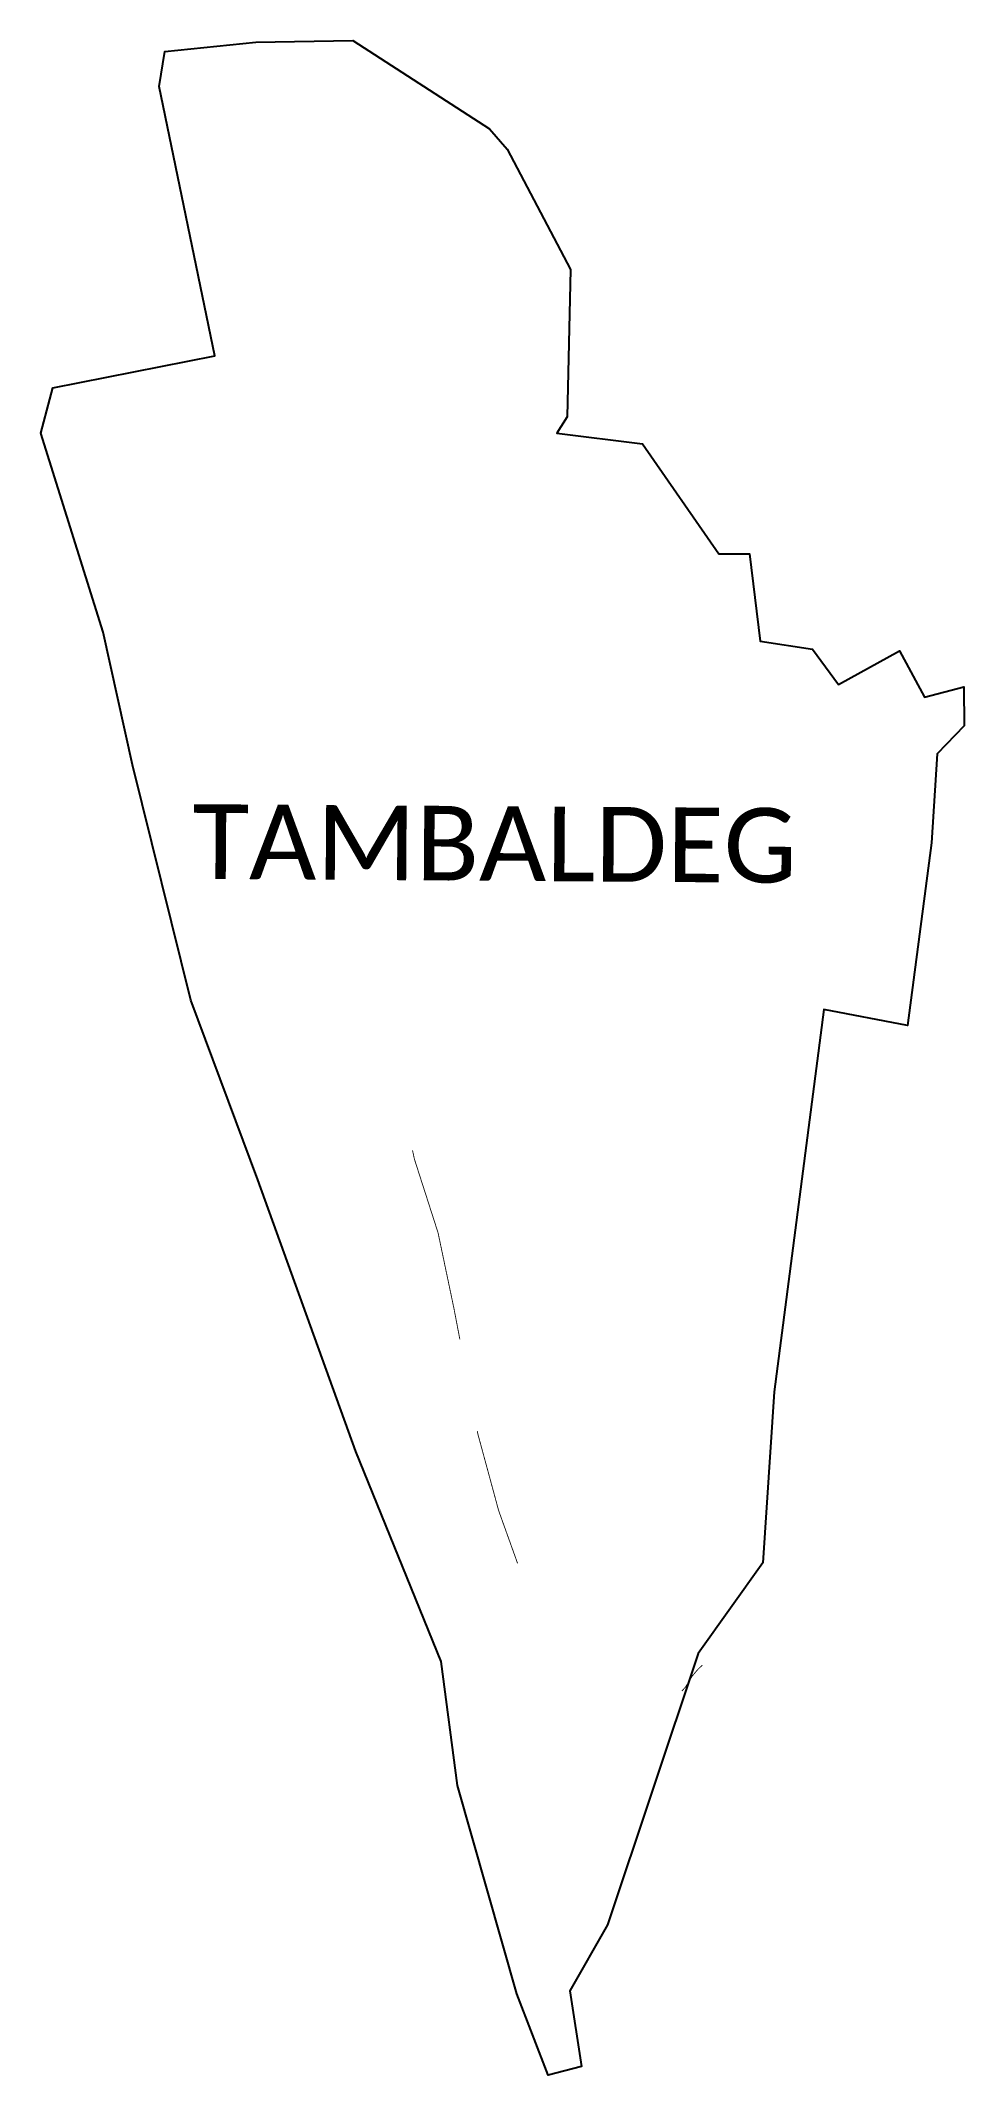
# Model space of a CAD drawing. Header units: metres. Extents: x 329589 to 330689, y 1799874 to 1802297.
import ezdxf

# ---------------------------------------------------------------- set-up
doc = ezdxf.new("R2010")
doc.units = ezdxf.units.M
for name, color, linetype in [('SEAWALL', 170, 'Continuous'), ('village', 3, 'Continuous'), ('VILLAGE NAME', 250, 'Continuous')]:
    doc.layers.add(name, color=color, linetype=linetype)
doc.styles.get("Standard").update_dxf_attribs({"font": 'calibri.ttf'})

msp = doc.modelspace()

# ---------------------------------------------------------------- linework, layer by layer
at = {"layer": 'SEAWALL', "color": 30, "const_width": 1, "flags": 128}
for points in [[(330032, 1800975.3), (330034.3, 1800964.7), (330062.4, 1800877.2), (330081.3, 1800787.2), (330088.4, 1800750.1)], [(330109.1, 1800641), (330109.8, 1800637.5), (330134.6, 1800546.1), (330157.1, 1800483.4)], [(330352.8, 1800331.3), (330357, 1800336), (330363.8, 1800347), (330364.8, 1800348.8), (330370.8, 1800355.9), (330373.8, 1800359), (330377.1, 1800362)]]:
    msp.add_lwpolyline(points, dxfattribs=at)
at = {"layer": 'village', "color": 3, "true_color": 0x00ff00}
msp.add_polyline3d([(330689, 1801480.8, 0), (330656.9, 1801447.4, 0), (330649.9, 1801341.4, 0), (330621.4, 1801123.9, 0), (330521.6, 1801143, 0), (330462.6, 1800687.7, 0), (330449, 1800484, 0), (330372.3, 1800376.1, 0), (330264.3, 1800052.8, 0), (330219.4, 1799974.4, 0), (330233.1, 1799884, 0), (330193.7, 1799873.6, 0), (330156.3, 1799970.6, 0), (330085.7, 1800218.7, 0), (330066.1, 1800366.4, 0), (329964.7, 1800616.5, 0), (329848, 1800940.1, 0), (329768.2, 1801154.1, 0), (329698.6, 1801434.5, 0), (329663.7, 1801592.4, 0), (329589.3, 1801829.3, 0), (329603.8, 1801883.3, 0), (329796.8, 1801921.7, 0), (329730.3, 1802242.5, 0), (329737, 1802283.9, 0), (329845.4, 1802295.2, 0), (329960.8, 1802297, 0), (330123.6, 1802192, 0), (330144.8, 1802167.6, 0), (330220, 1802024.3, 0), (330216.1, 1801849.1, 0), (330203.8, 1801829.6, 0), (330305.7, 1801816.6, 0), (330396.6, 1801685.9, 0), (330433.1, 1801685.6, 0), (330446.1, 1801581.7, 0), (330508.1, 1801572.2, 0), (330539.3, 1801530.2, 0), (330612, 1801570.4, 0), (330641.8, 1801515, 0), (330688.6, 1801527.4, 0)], close=True, dxfattribs=at)

# ---------------------------------------------------------------- texts
at = {"layer": 'VILLAGE NAME', "insert": (329770.3, 1801387.6), "char_height": 88.859, "attachment_point": 1, "rotation": 359.6139}
msp.add_mtext_dynamic_manual_height_columns('{\\fCalibri|b0|i0|c0|p34;TAMBALDEG}', width=876.845, gutter_width=444.3, heights=[0], dxfattribs=at)

doc.saveas('drawing.dxf')
